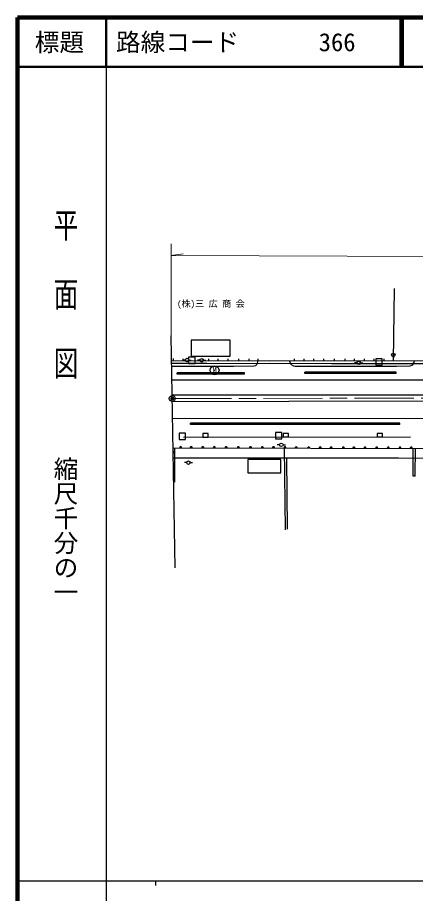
# Model space of a CAD drawing. Units: millimetres at full size, sheet at 1:1000; details may follow other scales. Extents: x 40000 to 680000, y 20000 to 380000.
# Drawn here: x 40000 to 120790, y 202409 to 380000 of the extents above; entities that cross this region are included whole.
import ezdxf
from ezdxf.enums import TextEntityAlignment as Align

# ---------------------------------------------------------------- set-up
doc = ezdxf.new("R2010")
doc.units = ezdxf.units.MM
doc.header["$LTSCALE"] = 1000
doc.header["$PDMODE"] = 32
doc.header["$PDSIZE"] = 500
doc.linetypes.add('CHAIN', pattern=[18.5, 12, -1.5, 3.5, -1.5])
for name, color, linetype, lineweight in [('M-BGD', 7, 'Continuous', 25), ('M-BGD-EXST', 7, 'Continuous', 25), ('M-BMK', 2, 'CHAIN', 13), ('M-BMK-OTRS', 5, 'Continuous', 25), ('M-BMK-SRVR', 3, 'Continuous', 25), ('M-STR-HTXT', 7, 'Continuous', 13), ('M-STR-STRC', 7, 'Continuous', 25), ('M-TTL', 2, 'Continuous', 13), ('M-TTL-BAND', 7, 'Continuous', 25), ('M-TTL-LINE', 7, 'Continuous', 50)]:
    doc.layers.add(name, color=color, linetype=linetype, lineweight=lineweight)
for name, color, linetype in [('M-BMK-HTXT', 7, 'Continuous'), ('M-OTRS', 6, 'Continuous'), ('M-TTL-TXT', 7, 'Continuous')]:
    doc.layers.add(name, color=color, linetype=linetype)
doc.styles.add('@ＭＳ ゴシック', font='')
doc.styles.add('ＭＳ ゴシック', font='')
doc.styles.get('@ＭＳ ゴシック').set_extended_font_data('@MS Gothic')
doc.styles.get('ＭＳ ゴシック').set_extended_font_data('MS Gothic')

msp = doc.modelspace()

# ---------------------------------------------------------------- hatches: boundary and pattern name
at = {"layer": 'M-BGD'}
for points in [[(71885, 291647), (71883, 292049, 0.4608), (71649, 291848, 0.4608)], [(72918, 292781), (73320, 292780, 0.4608), (73119, 293015, 0.4608)], [(75055, 292775), (75457, 292774, 0.4608), (75256, 293010, 0.4608)], [(77407, 292769), (77809, 292768, 0.4608), (77608, 293004, 0.4608)], [(79751, 292764), (80153, 292763, 0.4608), (79952, 292998, 0.4608)], [(82144, 292758), (82546, 292757, 0.4608), (82346, 292992, 0.4608)], [(84631, 292751), (85032, 292750, 0.4608), (84832, 292986, 0.4608)], [(87101, 292745), (87502, 292744, 0.4608), (87302, 292980, 0.4608)], [(89501, 292739), (89903, 292738, 0.4608), (89703, 292974, 0.4608)], [(91761, 292734), (92163, 292732, 0.4608), (91963, 292968, 0.4608)], [(94099, 292728), (94501, 292727, 0.4608), (94300, 292962, 0.4608)], [(96370, 292722), (96772, 292721, 0.4608), (96571, 292956, 0.4608)], [(98907, 292716), (99309, 292715, 0.4608), (99108, 292950, 0.4608)], [(101239, 292710), (101641, 292709, 0.4608), (101440, 292944, 0.4608)], [(103454, 292704), (103856, 292703, 0.4608), (103655, 292939, 0.4608)], [(105956, 292698), (106357, 292697, 0.4608), (106157, 292932, 0.4608)], [(108080, 292693), (108482, 292692, 0.4608), (108281, 292927, 0.4608)], [(110339, 292687), (110741, 292686, 0.4608), (110541, 292922, 0.4608)], [(112716, 292681), (113117, 292680, 0.4608), (112917, 292916, 0.4608)], [(115062, 292675), (115464, 292674, 0.4608), (115264, 292910, 0.4608)], [(117444, 292669), (117846, 292668, 0.4608), (117646, 292904, 0.4608)], [(119719, 292664), (120121, 292663, 0.4608), (119921, 292898, 0.4608)], [(71891, 289422), (71889, 289823, 0.4608), (71655, 289622, 0.4608)]]:
    msp.add_hatch(color=256, dxfattribs=at).paths.add_polyline_path(points)

# ---------------------------------------------------------------- linework, layer by layer
for p, q in [((116432, 325061), (116283, 310373)), ((71622, 310838), (71623, 310388)), ((73529, 310831), (73530, 310381)), ((78751, 310810), (78752, 310360)), ((80677, 310803), (80678, 310353)), ((82728, 310795), (82729, 310345)), ((84867, 310786), (84868, 310336)), ((102087, 310789), (102088, 310339)), ((104269, 310794), (104270, 310344)), ((106424, 310799), (106425, 310349)), ((108371, 310804), (108372, 310354)), ((110369, 310809), (110370, 310359)), ((112310, 310813), (112312, 310363)), ((114333, 310818), (114334, 310368)), ((116292, 311238), (116287, 310760)), ((116299, 311938), (116303, 312415)), ((74047, 310560), (73570, 310560)), ((74747, 310560), (75224, 310560)), ((77041, 310501), (76564, 310501)), ((77741, 310501), (78218, 310501)), ((86952, 310778), (86953, 310328)), ((88789, 310771), (88791, 310321)), ((96181, 310774), (96182, 310324)), ((98121, 310779), (98122, 310329)), ((100091, 310784), (100092, 310334)), ((108907, 309972), (108430, 309972)), ((109607, 309972), (110084, 309972)), ((72442, 307698), (72442, 307948)), ((86099, 307948), (72442, 307948)), ((86099, 307698), (72442, 307698)), ((86099, 307698), (86099, 307948)), ((98328, 307822), (98328, 308072)), ((116886, 308072), (98328, 308072)), ((116886, 307822), (98328, 307822)), ((116886, 307822), (116886, 308072)), ((117629, 297755), (75109, 297751)), ((75109, 297501), (75109, 297751)), ((117629, 297505), (75109, 297501)), ((117629, 297505), (117629, 297755)), ((73690, 294941), (119786, 295015)), ((93198, 293376), (92720, 293376)), ((93898, 293376), (94375, 293376)), ((71881, 292783), (71900, 285810)), ((94099, 292728), (94362, 276115)), ((120295, 287008), (120309, 292662)), ((120745, 287006), (120759, 292661)), ((117352, 290633), (71631, 290677)), ((74346, 289761), (73869, 289761)), ((75046, 289761), (75524, 289761)), ((94840, 276282), (94683, 290655)), ((120745, 287006), (120295, 287008))]:
    msp.add_line(p, q, dxfattribs=at)
for points in [[(75280, 311342), (83165, 311342), (83165, 314617), (75280, 314617)], [(74743, 309870), (76043, 309870), (76043, 311170), (74743, 311170)], [(112741, 309512), (114041, 309512), (114041, 310812), (112741, 310812)], [(72836, 294431), (74136, 294431), (74136, 295731), (72836, 295731)], [(78704, 295639), (77636, 295637), (77637, 294947), (78705, 294949)], [(92376, 294572), (93676, 294572), (93676, 295872), (92376, 295872)], [(95012, 295665), (93945, 295663), (93946, 294973), (95013, 294975)], [(114086, 295695), (113019, 295694), (113020, 295004), (114087, 295006)], [(86725, 287690), (93421, 287690), (93421, 290406), (86725, 290406)]]:
    msp.add_lwpolyline(points, close=True, dxfattribs=at)
for points in [[(254406, 310287), (230570, 310287), (223965, 310287), (203787, 310302), (180933, 310289), (164067, 310376), (143230, 310346), (125339, 310395), (91087, 310312), (71283, 310389)], [(251539, 309744), (228627, 309678), (203224, 309669), (178120, 309730), (160805, 309782), (151098, 309693), (142190, 309777), (125577, 309760), (103759, 309778), (78437, 309830), (71292, 309856)], [(71301, 309344), (83854, 309344), (88005, 309351), (88396, 309483), (88575, 309667), (88742, 309950), (88770, 310168), (88791, 310321)], [(95243, 310322), (95275, 310113), (95576, 309657), (96015, 309381), (96368, 309328), (116902, 309332), (119732, 309354), (120070, 309518), (120226, 309647), (120464, 310009), (120533, 310187), (120568, 310383)], [(71594, 292784), (155387, 292574), (189552, 292850), (190705, 290537), (191506, 287267), (191986, 285535), (192410, 283928), (192669, 281987), (192651, 279330), (192574, 276049), (192441, 274998)], [(206170, 290053), (190117, 290582), (153318, 290567), (117352, 290633)]]:
    msp.add_lwpolyline(points, dxfattribs=at)
for centre in [(74397, 310560), (77391, 310501), (116295, 311588), (109257, 309972), (93548, 293376), (74696, 289761)]:
    msp.add_circle(centre, 350, dxfattribs=at)
for centre, start, end in [((71852, 291848), 81.19392, 279.11731), ((73119, 292812), 350.89489, 188.81828), ((75256, 292806), 350.89489, 188.81828), ((77608, 292801), 350.89489, 188.81828), ((79952, 292795), 350.89489, 188.81828), ((82345, 292789), 350.89489, 188.81828), ((84832, 292783), 350.89489, 188.81828), ((87302, 292776), 350.89489, 188.81828), ((89702, 292770), 350.89489, 188.81828), ((91962, 292765), 350.89489, 188.81828), ((94300, 292759), 350.89489, 188.81828), ((96571, 292753), 350.89489, 188.81828), ((99108, 292747), 350.89489, 188.81828), ((101440, 292741), 350.89489, 188.81828), ((103655, 292735), 350.89489, 188.81828), ((106156, 292729), 350.89489, 188.81828), ((108281, 292724), 350.89489, 188.81828), ((110540, 292718), 350.89489, 188.81828), ((112917, 292712), 350.89489, 188.81828), ((115263, 292706), 350.89489, 188.81828), ((117645, 292700), 350.89489, 188.81828), ((119920, 292695), 350.89489, 188.81828), ((71858, 289622), 81.19392, 279.11731)]:
    msp.add_arc(centre, 203, start, end, dxfattribs=at)
at = {"layer": 'M-BGD-EXST'}
msp.add_circle((80004, 308487), 900, dxfattribs=at)
at = {"layer": 'M-BMK'}
msp.add_lwpolyline([(71417, 302766), (123105, 302836), (171489, 302672), (254208, 302593), (271441, 302630), (350346, 302391), (371445, 302298), (396823, 302125), (425848, 301923), (486909, 300815)], dxfattribs=at)
at = {"layer": 'M-BMK-OTRS'}
msp.add_line((72024, 268415), (71193, 315472), dxfattribs=at)
at = {"layer": 'M-BMK-SRVR'}
msp.add_circle((71417, 302766), 600, dxfattribs=at)
at = {"layer": 'M-OTRS'}
msp.add_point((71417, 302766), dxfattribs=at)
at = {"layer": 'M-STR-HTXT'}
for p, q in [((71193, 315472), (71193, 334109)), ((71193, 331783), (73625, 332115)), ((71193, 331783), (251857, 331056))]:
    msp.add_line(p, q, dxfattribs=at)
at = {"layer": 'M-STR-STRC'}
for points in [[(71350, 306552), (141550, 306561), (205031, 306469), (244141, 306450), (325633, 306329), (403736, 305810), (460124, 305387)], [(467487, 302694), (447382, 303040), (412468, 303408), (382638, 303713), (359010, 303711), (347631, 303474), (332242, 303252), (319254, 303052), (301608, 303075), (274875, 303191), (254986, 303366), (221133, 303314), (168043, 303397), (124879, 303417), (71405, 303448)], [(71428, 302138), (95075, 302215), (143797, 302274), (183919, 302221), (239489, 302176), (280000, 301974), (321771, 301921), (336882, 301674), (388182, 300917), (467401, 300190)], [(71489, 298686), (124074, 298774), (169217, 298740), (238329, 298604), (299061, 298533), (366492, 298260), (465566, 297252), (478812, 296798), (502637, 296083), (514675, 295843)]]:
    msp.add_lwpolyline(points, dxfattribs=at)
at = {"layer": 'M-TTL', "lineweight": 140}
for p, q in [((40000, 380000), (40000, 20000)), ((680000, 380000), (40000, 380000))]:
    msp.add_line(p, q, dxfattribs=at)
at = {"layer": 'M-TTL-BAND'}
for p, q in [((58000, 370000), (58000, 20000)), ((40000, 205000), (579000, 205000)), ((68000, 205000), (68000, 204000))]:
    msp.add_line(p, q, dxfattribs=at)
at = {"layer": 'M-TTL-LINE'}
for p, q in [((58000, 380000), (58000, 370000)), ((117750, 380000), (117750, 370000)), ((118250, 380000), (118250, 370000)), ((40000, 370000), (680000, 370000))]:
    msp.add_line(p, q, dxfattribs=at)

# ---------------------------------------------------------------- texts
at = {"layer": 'M-BGD-EXST', "style": 'ＭＳ ゴシック'}
msp.add_text('M', height=1320, dxfattribs=at).set_placement((80004, 308487), align=Align.MIDDLE_CENTER)
at = {"layer": 'M-BMK-HTXT', "style": 'ＭＳ ゴシック'}
msp.add_text('(株)三 広 商 会', height=1320, dxfattribs=at).set_placement((72400, 320925), align=Align.BOTTOM_LEFT)
at = {"layer": 'M-TTL-BAND', "style": '@ＭＳ ゴシック', "width": 1.4}
msp.add_text('平  面  図', height=3666, rotation=270, dxfattribs=at).set_placement((49777, 306475), align=Align.MIDDLE_RIGHT)
at = {"layer": 'M-TTL-BAND', "style": '@ＭＳ ゴシック'}
msp.add_text('縮尺千分の一', height=3666, rotation=270, dxfattribs=at).set_placement((49777, 261030), align=Align.MIDDLE_RIGHT)
at = {"layer": 'M-TTL-TXT', "style": 'ＭＳ ゴシック'}
msp.add_text('標題', height=3666, dxfattribs=at).set_placement((48500, 375000), align=Align.MIDDLE_CENTER)
for s, p in [('路線コード', (60000, 375000)), ('366', (101142, 375000))]:
    msp.add_text(s, height=3666, dxfattribs=at).set_placement(p, align=Align.MIDDLE_LEFT)

doc.saveas('drawing.dxf')
